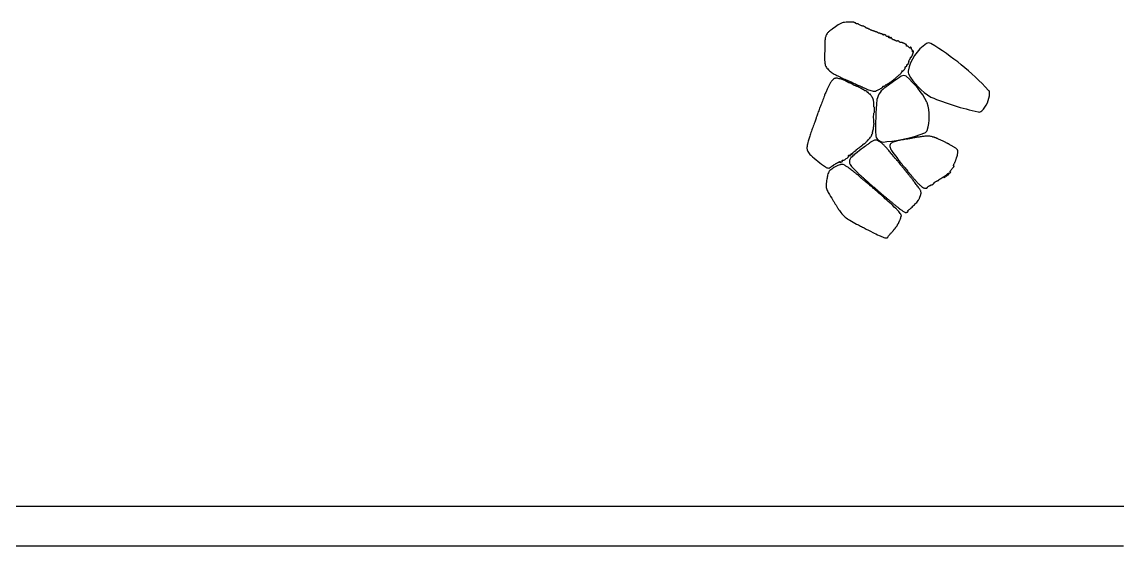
# Model space of a CAD drawing. Header units: millimetres. Extents: x 56222 to 3066687, y -650199 to -121287.
# Drawn here: x 138753.1 to 138891.7, y -183141.7 to -183075.8 of the extents above; entities that cross this region are included whole.
import ezdxf

# ---------------------------------------------------------------- set-up
doc = ezdxf.new("R2010")
doc.units = ezdxf.units.MM
doc.header["$MEASUREMENT"] = 0
doc.layers.add('SECTION ( SLAB PLine )', color=104, linetype='Continuous', lineweight=30)

msp = doc.modelspace()

# ---------------------------------------------------------------- linework, layer by layer
for points in [[(138856.741, -183075.796, 0.030633), (138856.365, -183075.849, 0.062575), (138856.083, -183075.944, 0.03518), (138855.746, -183076.138, 0.004388), (138855.047, -183076.616, 0.017568), (138854.596, -183076.955, 0.061813), (138854.344, -183077.216, 0.079412), (138854.197, -183077.494, 0.042597), (138854.103, -183077.872, 0.033314), (138854.063, -183078.317, 0.002997), (138854.043, -183079.435, 0.002752), (138854.035, -183080.561, 0.038461), (138854.066, -183080.965, 0.032242), (138854.119, -183081.206, 0.059373), (138854.197, -183081.391, 0.051348), (138854.325, -183081.569, 0.018641), (138854.539, -183081.794, 0.016569), (138854.774, -183082.008, 0.030242), (138854.981, -183082.164, 0.022601), (138855.243, -183082.321, 0.005602), (138855.685, -183082.553, 0.002901), (138856.033, -183082.728, 0.007531), (138856.287, -183082.85, 0.006899), (138856.557, -183082.969, 0.002104), (138856.968, -183083.142, -0.003878), (138857.144, -183083.217, -0.002153), (138857.358, -183083.311, -0.002146), (138857.574, -183083.408, -0.003466), (138857.756, -183083.493, 0.002089), (138858.047, -183083.629, 0.001743), (138858.357, -183083.771, 0.001292), (138858.745, -183083.945, 0.000478), (138859.293, -183084.189, 0.019976), (138859.557, -183084.295, 0.01462), (138859.858, -183084.391, 0.013807), (138860.137, -183084.463, 0.056317), (138860.311, -183084.483, 0.09448), (138860.433, -183084.459, 0.010451), (138860.695, -183084.349, 0.013754), (138860.971, -183084.217, 0.02275), (138861.194, -183084.09, 0.025453), (138861.264, -183084.04, 0.034909), (138861.322, -183083.988, 0.039019), (138861.361, -183083.94, 0.148302), (138861.373, -183083.903, -0.067367), (138861.378, -183083.876, -0.1152), (138861.389, -183083.856, -0.149098), (138861.406, -183083.846, -0.144448), (138861.425, -183083.847, 0.164026), (138861.494, -183083.848, 0.05218), (138861.59, -183083.806, 0.055917), (138861.667, -183083.751, 0.360757), (138861.673, -183083.706, -0.03337), (138861.664, -183083.689, -0.354197), (138861.666, -183083.682, -0.27647), (138861.674, -183083.681, -0.025994), (138861.694, -183083.691, 0.183522), (138861.721, -183083.697, 0.047485), (138861.766, -183083.685, 0.041104), (138861.818, -183083.66, 0.029457), (138861.872, -183083.624, -0.008097), (138861.926, -183083.585, -0.008113), (138861.981, -183083.547, -0.007978), (138862.03, -183083.516, -0.031738), (138862.062, -183083.499, 0.045954), (138862.127, -183083.463, 0.004194), (138862.279, -183083.356, 0.005016), (138862.469, -183083.218, 0.002932), (138862.693, -183083.048, 0.013089), (138862.908, -183082.875, 0.00497), (138863.199, -183082.622, 0.004751), (138863.479, -183082.368, 0.017667), (138863.649, -183082.201, 0.019806), (138863.715, -183082.125, 0.043154), (138863.757, -183082.062, 0.059419), (138863.779, -183082.009, 0.144536), (138863.778, -183081.967, -0.048904), (138863.772, -183081.94, -0.085294), (138863.773, -183081.916, -0.128493), (138863.781, -183081.901, -0.210829), (138863.795, -183081.895, -0.109116), (138863.811, -183081.899, -0.070132), (138863.827, -183081.909, -0.065332), (138863.841, -183081.925, -0.068427), (138863.851, -183081.944, 0.491778), (138863.867, -183081.949, 0.036861), (138863.911, -183081.916, 0.028885), (138863.969, -183081.858, 0.014969), (138864.034, -183081.781, 0.017676), (138864.098, -183081.693, 0.027024), (138864.147, -183081.612, 0.027449), (138864.178, -183081.545, 0.188892), (138864.179, -183081.51, -0.070843), (138864.173, -183081.487, -0.119025), (138864.176, -183081.468, -0.152637), (138864.187, -183081.455, -0.144637), (138864.203, -183081.45, 0.094268), (138864.219, -183081.447, 0.172486), (138864.229, -183081.439, 0.173173), (138864.231, -183081.426, 0.095111), (138864.225, -183081.41, -0.097728), (138864.22, -183081.397, -0.30431), (138864.224, -183081.388, -0.185229), (138864.236, -183081.386, -0.04675), (138864.256, -183081.392, 0.282416), (138864.308, -183081.382, 0.079437), (138864.362, -183081.314, 0.073808), (138864.396, -183081.228, 0.196992), (138864.385, -183081.165, -0.023441), (138864.374, -183081.144, -0.238307), (138864.374, -183081.135, -0.391471), (138864.381, -183081.133, -0.038993), (138864.398, -183081.141, 0.322775), (138864.448, -183081.138, 0.047645), (138864.524, -183081.061, 0.047845), (138864.589, -183080.964, 0.124088), (138864.609, -183080.882, -0.064855), (138864.613, -183080.853, -0.062151), (138864.624, -183080.826, -0.067024), (138864.64, -183080.804, -0.110011), (138864.66, -183080.791, 0.075679), (138864.678, -183080.781, 0.334711), (138864.681, -183080.77, 0.173779), (138864.67, -183080.758, 0.027351), (138864.641, -183080.744, -0.145114), (138864.611, -183080.72, -0.234971), (138864.607, -183080.688, -0.074905), (138864.633, -183080.638, -0.007973), (138864.711, -183080.531, 0.017983), (138864.765, -183080.455, 0.020838), (138864.811, -183080.379, 0.020391), (138864.843, -183080.312, 0.1042), (138864.852, -183080.272, -0.083269), (138864.857, -183080.243, -0.095603), (138864.871, -183080.219, -0.102833), (138864.892, -183080.203, -0.112305), (138864.917, -183080.197, 0.077669), (138864.943, -183080.193, 0.166102), (138864.959, -183080.181, 0.166138), (138864.964, -183080.162, 0.07771), (138864.959, -183080.136, -0.052942), (138864.952, -183080.113, -0.09569), (138864.953, -183080.093, -0.144334), (138864.96, -183080.081, -0.195084), (138864.973, -183080.076, 0.30636), (138865.038, -183080.031, 0.015891), (138865.13, -183079.779, 0.018059), (138865.205, -183079.521, 0.202569), (138865.189, -183079.418, 0.139187), (138865.174, -183079.404, 0.305157), (138865.159, -183079.406, 0.120396), (138865.145, -183079.427, 0.024845), (138865.131, -183079.47, -0.001678), (138865.111, -183079.54, -0.455867), (138865.106, -183079.542, -0.285514), (138865.101, -183079.536, -0.001254), (138865.098, -183079.455, 0.052475), (138865.091, -183079.404, 0.030613), (138865.073, -183079.345, 0.030323), (138865.046, -183079.287, 0.04455), (138865.016, -183079.24, -0.034753), (138864.987, -183079.198, -0.039904), (138864.966, -183079.155, -0.043846), (138864.955, -183079.115, -0.140709), (138864.957, -183079.088, 0.174727), (138864.958, -183079.064, 0.067126), (138864.942, -183079.033, 0.055808), (138864.915, -183079, 0.043562), (138864.878, -183078.972, 0.005972), (138864.815, -183078.931, 0.186174), (138864.797, -183078.928, 0.41502), (138864.79, -183078.938, 0.01823), (138864.8, -183078.986, -0.067994), (138864.807, -183079.044, -0.514938), (138864.788, -183079.057, -0.101717), (138864.741, -183079.028, -0.008209), (138864.635, -183078.926, 0.021034), (138864.563, -183078.86, 0.059318), (138864.507, -183078.823, 0.085822), (138864.456, -183078.808, 0.094684), (138864.405, -183078.811, -0.028145), (138864.354, -183078.822, -0.271641), (138864.334, -183078.813, -0.210201), (138864.328, -183078.79, -0.017559), (138864.341, -183078.727, 0.029534), (138864.35, -183078.683, 0.069971), (138864.349, -183078.649, 0.121974), (138864.341, -183078.628, 0.237752), (138864.325, -183078.62, -0.107663), (138864.3, -183078.615, -0.013845), (138864.251, -183078.59, -0.015652), (138864.193, -183078.558, -0.012467), (138864.133, -183078.519, 0.024856), (138864.069, -183078.48, 0.023982), (138864.001, -183078.448, 0.02471), (138863.939, -183078.425, 0.075823), (138863.895, -183078.418, -0.044646), (138863.859, -183078.415, -0.045273), (138863.824, -183078.405, -0.049351), (138863.795, -183078.391, -0.115649), (138863.778, -183078.374, 0.153836), (138863.761, -183078.359, 0.063156), (138863.731, -183078.351, 0.054355), (138863.693, -183078.349, 0.0458), (138863.654, -183078.355, -0.073738), (138863.602, -183078.36, -0.089804), (138863.554, -183078.349, -0.069725), (138863.504, -183078.319, -0.027892), (138863.445, -183078.265, 0.028948), (138863.348, -183078.177, 0.061724), (138863.263, -183078.123, 0.231449), (138863.221, -183078.124, 0.382651), (138863.209, -183078.155, -0.078758), (138863.215, -183078.185, -0.31985), (138863.206, -183078.199, -0.139516), (138863.18, -183078.202, -0.016802), (138863.122, -183078.19, -0.031337), (138863.073, -183078.175, -0.017475), (138863.015, -183078.15, -0.017377), (138862.957, -183078.121, -0.026872), (138862.91, -183078.092, 0.036356), (138862.862, -183078.064, 0.023349), (138862.803, -183078.038, 0.023453), (138862.743, -183078.017, 0.040094), (138862.691, -183078.007, -0.059865), (138862.633, -183077.993, -0.079598), (138862.586, -183077.967, -0.071569), (138862.547, -183077.924, -0.038862), (138862.51, -183077.863, 0.030112), (138862.482, -183077.813, 0.037686), (138862.449, -183077.771, 0.041302), (138862.418, -183077.74, 0.166768), (138862.393, -183077.732, 0.081404), (138862.375, -183077.734, 0.163383), (138862.363, -183077.743, 0.186161), (138862.36, -183077.756, 0.108622), (138862.365, -183077.771, -0.216175), (138862.367, -183077.786, -0.176605), (138862.357, -183077.8, -0.098486), (138862.335, -183077.809, -0.045252), (138862.303, -183077.812, -0.04053), (138862.262, -183077.808, -0.165615), (138862.24, -183077.797, -0.212637), (138862.233, -183077.776, -0.070267), (138862.241, -183077.745, 0.012731), (138862.254, -183077.709, 0.389672), (138862.25, -183077.701, 0.27071), (138862.239, -183077.702, 0.008807), (138862.205, -183077.73, -0.046097), (138862.17, -183077.753, -0.132814), (138862.142, -183077.76, -0.127759), (138862.114, -183077.752, -0.041209), (138862.078, -183077.727, -0.019356), (138862.042, -183077.695, -0.23464), (138862.036, -183077.678, -0.251782), (138862.046, -183077.663, -0.022014), (138862.089, -183077.644, 0.004632), (138862.136, -183077.625, 0.348963), (138862.14, -183077.618, 0.335062), (138862.134, -183077.613, 0.004464), (138862.082, -183077.607, 0.010281), (138862.049, -183077.605, 0.010105), (138862.015, -183077.604, 0.010029), (138861.985, -183077.604, 0.037447), (138861.967, -183077.606, -0.098956), (138861.909, -183077.605, -0.064364), (138861.845, -183077.582, -0.069113), (138861.795, -183077.547, -0.208036), (138861.779, -183077.51, 0.161968), (138861.771, -183077.486, 0.056441), (138861.746, -183077.46, 0.048868), (138861.71, -183077.435, 0.040102), (138861.668, -183077.415, -0.002074), (138861.62, -183077.398, -0.001629), (138861.568, -183077.378, -0.001646), (138861.521, -183077.36, -0.004053), (138861.486, -183077.346, 0.027784), (138861.45, -183077.334, 0.25741), (138861.434, -183077.338, 0.276565), (138861.43, -183077.352, 0.031009), (138861.441, -183077.386, -0.020327), (138861.454, -183077.425, -0.426274), (138861.448, -183077.435, -0.195441), (138861.433, -183077.433, -0.007582), (138861.381, -183077.401, -0.034608), (138861.347, -183077.377, -0.039307), (138861.319, -183077.35, -0.043014), (138861.3, -183077.323, -0.137119), (138861.294, -183077.302, 0.214078), (138861.287, -183077.286, 0.110803), (138861.267, -183077.275, 0.075344), (138861.237, -183077.271, 0.043498), (138861.2, -183077.275, -0.062456), (138861.161, -183077.277, -0.056106), (138861.12, -183077.27, -0.058837), (138861.084, -183077.255, -0.089788), (138861.057, -183077.233, 0.083439), (138861.033, -183077.211, 0.061258), (138861, -183077.196, 0.060762), (138860.964, -183077.19, 0.078508), (138860.93, -183077.193, -0.100367), (138860.893, -183077.195, -0.04591), (138860.845, -183077.184, -0.04244), (138860.794, -183077.162, -0.042274), (138860.748, -183077.131, 0.033262), (138860.699, -183077.098, 0.021236), (138860.638, -183077.065, 0.021326), (138860.575, -183077.038, 0.03679), (138860.521, -183077.022, -0.0204), (138860.466, -183077.008, -0.012324), (138860.403, -183076.987, -0.012338), (138860.341, -183076.962, -0.021112), (138860.291, -183076.939, 0.019744), (138860.245, -183076.917, 0.018624), (138860.196, -183076.898, 0.018961), (138860.152, -183076.885, 0.059464), (138860.121, -183076.881, -0.090347), (138860.083, -183076.874, -0.006716), (138859.984, -183076.833, -0.009142), (138859.867, -183076.781, -0.006809), (138859.74, -183076.719, 0.008156), (138859.612, -183076.658, 0.0106), (138859.492, -183076.605, 0.008456), (138859.391, -183076.566, 0.089295), (138859.348, -183076.558, -0.092191), (138859.317, -183076.552, -0.048818), (138859.281, -183076.535, -0.046308), (138859.248, -183076.509, -0.053009), (138859.221, -183076.478, 0.097817), (138859.148, -183076.408, 0.0375), (138859.024, -183076.341, 0.037535), (138858.885, -183076.291, 0.067541), (138858.766, -183076.275, -0.089415), (138858.66, -183076.256, -0.025109), (138858.504, -183076.189, -0.023994), (138858.357, -183076.107, -0.113288), (138858.289, -183076.04, 0.120859), (138858.267, -183076.02, 0.080169), (138858.235, -183076.008, 0.064559), (138858.194, -183076.004, 0.040407), (138858.147, -183076.011, -0.045932), (138858.092, -183076.018, -0.092096), (138858.049, -183076.011, -0.09733), (138858.013, -183075.99, -0.055916), (138857.979, -183075.953, 0.04619), (138857.952, -183075.921, 0.043435), (138857.919, -183075.895, 0.046456), (138857.885, -183075.877, 0.100921), (138857.856, -183075.871, -0.047432), (138857.829, -183075.868, -0.035695), (138857.8, -183075.86, -0.036528), (138857.774, -183075.849, -0.066283), (138857.754, -183075.836, 0.167039), (138857.669, -183075.798, 0.010536), (138857.394, -183075.782, 0.015412), (138857.073, -183075.779, 0.013912)], [(138855.356, -183082.864, 0.1145), (138855.171, -183082.958, 0.040402), (138854.959, -183083.168, 0.035871), (138854.745, -183083.455, 0.027841), (138854.554, -183083.795, 0.007303), (138854.398, -183084.126, 0.003878), (138854.214, -183084.539, 0.001055), (138854.03, -183084.963, 0.102125), (138854.016, -183085.028, -0.090697), (138854.01, -183085.064, -0.000115), (138853.752, -183085.744, -0.000516), (138853.511, -183086.378, -0.018048), (138853.449, -183086.524, 0.018872), (138853.405, -183086.63, 0.00135), (138853.293, -183086.929, 0.001885), (138853.184, -183087.225, 0.009236), (138853.126, -183087.394, -0.007742), (138853.086, -183087.514, -0.000474), (138852.958, -183087.871, -0.000573), (138852.783, -183088.358, -0.000214), (138852.536, -183089.041, 0.004494), (138852.312, -183089.678, 0.005865), (138852.119, -183090.265, 0.006448), (138851.967, -183090.769, 0.016422), (138851.874, -183091.139, 0.019983), (138851.821, -183091.439, 0.046753), (138851.812, -183091.667, 0.057059), (138851.845, -183091.864, 0.046513), (138851.923, -183092.062, 0.09425), (138852.283, -183092.532, 0.014478), (138853.188, -183093.293, 0.011566), (138854.14, -183094.014, 0.157348), (138854.549, -183094.146, 0.084446), (138854.632, -183094.132, 0.04659), (138854.725, -183094.089, 0.03646), (138854.831, -183094.017, 0.018728), (138854.953, -183093.913, -0.032413), (138854.998, -183093.877, -0.043857), (138855.042, -183093.851, -0.050984), (138855.081, -183093.837, -0.199791), (138855.106, -183093.841, 0.081228), (138855.122, -183093.848, 0.225214), (138855.134, -183093.845, 0.210579), (138855.14, -183093.834, 0.072248), (138855.139, -183093.815, -0.265051), (138855.149, -183093.786, -0.024129), (138855.209, -183093.736, -0.02547), (138855.294, -183093.679, -0.015128), (138855.4, -183093.62, 0.004207), (138855.506, -183093.564, 0.005847), (138855.6, -183093.511, 0.003723), (138855.678, -183093.466, 0.071975), (138855.7, -183093.448, -0.096413), (138855.716, -183093.436, -0.037502), (138855.741, -183093.427, -0.035381), (138855.772, -183093.42, -0.036713), (138855.802, -183093.418, 0.05258), (138855.83, -183093.415, 0.072432), (138855.854, -183093.406, 0.092341), (138855.871, -183093.393, 0.177615), (138855.876, -183093.377, -0.17131), (138855.882, -183093.362, -0.095191), (138855.897, -183093.349, -0.075283), (138855.92, -183093.34, -0.055234), (138855.947, -183093.338, -0.013485), (138855.987, -183093.339, -0.331801), (138855.995, -183093.346, -0.290859), (138855.991, -183093.356, -0.011525), (138855.957, -183093.381, 0.05637), (138855.935, -183093.401, 0.555986), (138855.938, -183093.41, 0.102021), (138855.963, -183093.412, 0.007937), (138856.03, -183093.402, 0.047009), (138856.145, -183093.371, 0.04643), (138856.252, -183093.319, 0.157854), (138856.286, -183093.279, 0.53691), (138856.271, -183093.256, -0.068905), (138856.242, -183093.252, -0.17458), (138856.225, -183093.24, -0.175128), (138856.22, -183093.22, -0.069408), (138856.227, -183093.192, -0.098706), (138856.243, -183093.166, -0.123003), (138856.268, -183093.15, -0.097399), (138856.302, -183093.146, -0.044734), (138856.346, -183093.153, 0.060455), (138856.389, -183093.158, 0.037456), (138856.44, -183093.154, 0.037156), (138856.491, -183093.143, 0.054128), (138856.533, -183093.125, 0.037579), (138856.674, -183093.032, 0.01492), (138856.853, -183092.884, 0.007342), (138857.026, -183092.727, 0.240014), (138857.045, -183092.676, -0.032648), (138857.041, -183092.609, -0.096061), (138857.05, -183092.564, -0.155947), (138857.072, -183092.538, -0.140754), (138857.106, -183092.528, -0.081183), (138857.129, -183092.532, -0.068449), (138857.151, -183092.543, -0.06988), (138857.169, -183092.56, -0.092683), (138857.18, -183092.579, 0.087708), (138857.192, -183092.601, 0.242286), (138857.208, -183092.608, 0.135494), (138857.229, -183092.6, 0.024191), (138857.264, -183092.574, 0.054785), (138857.288, -183092.55, 0.067717), (138857.303, -183092.523, 0.081206), (138857.309, -183092.497, 0.156464), (138857.304, -183092.476, -0.088003), (138857.298, -183092.461, -0.346071), (138857.303, -183092.452, -0.171526), (138857.317, -183092.45, -0.031885), (138857.343, -183092.458, 0.058059), (138857.373, -183092.466, 0.256849), (138857.389, -183092.46, 0.191328), (138857.396, -183092.44, 0.033425), (138857.391, -183092.401, -0.041253), (138857.386, -183092.357, -0.253603), (138857.396, -183092.338, -0.19083), (138857.421, -183092.332, -0.023585), (138857.475, -183092.343, 0.030755), (138857.522, -183092.352, 0.112506), (138857.551, -183092.349, 0.191554), (138857.568, -183092.335, 0.122745), (138857.574, -183092.31, -0.169853), (138857.604, -183092.226, -0.031384), (138857.715, -183092.102, -0.028906), (138857.84, -183091.994, -0.261511), (138857.908, -183091.984, 0.125546), (138857.936, -183091.988, 0.155087), (138857.96, -183091.976, 0.105017), (138857.979, -183091.949, 0.039458), (138857.995, -183091.904, -0.032552), (138858.007, -183091.864, -0.044584), (138858.024, -183091.831, -0.052296), (138858.042, -183091.808, -0.204667), (138858.059, -183091.801, 0.145813), (138858.082, -183091.793, 0.007193), (138858.151, -183091.747, 0.011129), (138858.232, -183091.688, 0.007768), (138858.32, -183091.619, -0.008188), (138858.409, -183091.549, -0.011637), (138858.49, -183091.49, -0.007793), (138858.559, -183091.444, -0.144252), (138858.584, -183091.437, 0.169556), (138858.607, -183091.429, 0.011782), (138858.661, -183091.383, 0.015679), (138858.724, -183091.324, 0.011103), (138858.792, -183091.255, -0.020718), (138858.861, -183091.185, -0.025347), (138858.932, -183091.126, -0.025163), (138858.995, -183091.084, -0.136138), (138859.035, -183091.073, 0.045918), (138859.064, -183091.07, 0.065849), (138859.088, -183091.062, 0.0859), (138859.105, -183091.05, 0.197894), (138859.111, -183091.037, -0.183944), (138859.119, -183091.014, -0.00406), (138859.201, -183090.924, -0.00868), (138859.3, -183090.82, -0.00569), (138859.418, -183090.703, 0.01446), (138859.632, -183090.484, 0.021203), (138859.805, -183090.278, 0.02043), (138859.93, -183090.102, 0.145263), (138859.96, -183090.003, -0.053457), (138859.967, -183089.934, -0.076389), (138859.989, -183089.877, -0.120336), (138860.019, -183089.846, -0.28938), (138860.05, -183089.845, 0.387006), (138860.065, -183089.842, 0.122182), (138860.075, -183089.818, 0.048819), (138860.079, -183089.769, 0.015249), (138860.074, -183089.696, -0.031201), (138860.071, -183089.612, -0.034177), (138860.079, -183089.531, -0.035569), (138860.097, -183089.455, -0.040753), (138860.126, -183089.386, 0.038536), (138860.155, -183089.316, 0.041394), (138860.172, -183089.244, 0.039894), (138860.178, -183089.168, 0.031453), (138860.172, -183089.085, -0.011687), (138860.163, -183089.003, -0.070056), (138860.165, -183088.961, -0.261925), (138860.178, -183088.946, -0.230589), (138860.199, -183088.948, 0.178672), (138860.219, -183088.952, 0.313218), (138860.231, -183088.941, 0.084326), (138860.232, -183088.906, 0.012983), (138860.221, -183088.838, -0.025975), (138860.214, -183088.782, -0.03551), (138860.213, -183088.731, -0.03841), (138860.219, -183088.692, -0.203555), (138860.231, -183088.674, 0.237391), (138860.245, -183088.653, 0.016439), (138860.248, -183088.579, 0.020087), (138860.246, -183088.486, 0.012375), (138860.237, -183088.376, -0.016921), (138860.208, -183088.003, -0.016002), (138860.204, -183087.621, -0.011861), (138860.219, -183087.287, -0.136479), (138860.263, -183087.164, 0.12723), (138860.308, -183087.041, 0.027385), (138860.32, -183086.813, 0.025508), (138860.307, -183086.586, 0.171319), (138860.259, -183086.486, -0.14014), (138860.233, -183086.439, -0.030538), (138860.217, -183086.345, -0.021725), (138860.209, -183086.207, -0.006784), (138860.207, -183085.999, 0.008032), (138860.206, -183085.816, 0.015473), (138860.198, -183085.671, 0.013579), (138860.185, -183085.56, 0.162596), (138860.166, -183085.522, -0.063603), (138860.149, -183085.5, -0.039129), (138860.135, -183085.47, -0.038702), (138860.125, -183085.438, -0.055096), (138860.121, -183085.408, 0.113947), (138860.112, -183085.37, 0.015976), (138860.074, -183085.297, 0.017561), (138860.022, -183085.212, 0.014106), (138859.96, -183085.125, -0.007017), (138859.898, -183085.04, -0.01009), (138859.845, -183084.963, -0.006268), (138859.804, -183084.897, -0.1386), (138859.798, -183084.875, 0.138631), (138859.795, -183084.865, 0.191087), (138859.787, -183084.859, 0.13917), (138859.775, -183084.859, 0.066343), (138859.76, -183084.865, -0.300897), (138859.718, -183084.864, -0.034818), (138859.643, -183084.802, -0.037099), (138859.574, -183084.728, -0.168495), (138859.555, -183084.673, 0.200228), (138859.55, -183084.661, 0.142769), (138859.537, -183084.654, 0.093612), (138859.517, -183084.653, 0.051581), (138859.494, -183084.659, -0.123768), (138859.464, -183084.663, -0.118816), (138859.436, -183084.652, -0.090343), (138859.411, -183084.627, -0.04595), (138859.388, -183084.587, 0.095454), (138859.337, -183084.516, 0.057088), (138859.254, -183084.453, 0.059502), (138859.168, -183084.415, 0.215849), (138859.11, -183084.423, -0.216461), (138859.093, -183084.425, -0.087712), (138859.072, -183084.414, -0.064866), (138859.05, -183084.392, -0.042835), (138859.03, -183084.362, 0.065995), (138859.008, -183084.331, 0.055416), (138858.977, -183084.305, 0.057629), (138858.942, -183084.286, 0.091278), (138858.909, -183084.28, -0.059383), (138858.877, -183084.277, -0.050322), (138858.845, -183084.265, -0.052637), (138858.817, -183084.249, -0.090513), (138858.799, -183084.229, 0.110809), (138858.773, -183084.203, 0.011015), (138858.697, -183084.156, 0.013443), (138858.601, -183084.104, 0.010285), (138858.495, -183084.053, -0.012804), (138858.393, -183084.003, -0.02262), (138858.311, -183083.956, -0.020282), (138858.254, -183083.915, -0.444945), (138858.252, -183083.897, 0.452021), (138858.251, -183083.887, 0.12612), (138858.235, -183083.88, 0.047405), (138858.199, -183083.879, 0.019055), (138858.151, -183083.884, -0.011652), (138858.102, -183083.89, -0.025206), (138858.064, -183083.891, -0.042096), (138858.041, -183083.889, -0.606042), (138858.039, -183083.883, 0.422113), (138858.038, -183083.85, 0.062228), (138857.979, -183083.806, 0.050874), (138857.893, -183083.769, 0.073756), (138857.812, -183083.756, -0.081639), (138857.735, -183083.743, -0.08499), (138857.668, -183083.705, -0.127184), (138857.634, -183083.66, -0.301981), (138857.642, -183083.62, 0.32234), (138857.644, -183083.61, 0.180502), (138857.634, -183083.601, 0.070937), (138857.611, -183083.595, 0.027834), (138857.578, -183083.593, -0.056621), (138857.539, -183083.589, -0.038843), (138857.496, -183083.575, -0.039112), (138857.457, -183083.556, -0.061951), (138857.427, -183083.532, 0.076158), (138857.393, -183083.507, 0.026955), (138857.338, -183083.482, 0.026019), (138857.273, -183083.461, 0.027743), (138857.208, -183083.446, -0.015832), (138857.147, -183083.435, -0.024876), (138857.095, -183083.42, -0.021972), (138857.057, -183083.406, -0.298835), (138857.049, -183083.394, 0.250014), (138857.041, -183083.379, 0.014311), (138856.998, -183083.352, 0.01909), (138856.943, -183083.322, 0.012616), (138856.877, -183083.292, -0.010142), (138856.807, -183083.26, -0.010117), (138856.738, -183083.225, -0.010001), (138856.679, -183083.192, -0.038761), (138856.644, -183083.169, 0.065836), (138856.567, -183083.121, 0.019979), (138856.439, -183083.07, 0.01486), (138856.256, -183083.011, 0.005536), (138855.997, -183082.94, 0.005719), (138855.734, -183082.874, 0.029364), (138855.586, -183082.847, 0.049185), (138855.473, -183082.845, 0.041004)], [(138860.142, -183090.721, 0.02047), (138859.832, -183090.909, 0.00996), (138859.452, -183091.172, 0.005604), (138858.893, -183091.586, 0.001118), (138857.904, -183092.338, 0.0225), (138857.702, -183092.508, 0.015335), (138857.488, -183092.717, 0.014462), (138857.302, -183092.922, 0.057765), (138857.207, -183093.062, 0.144406), (138857.146, -183093.378, 0.111633), (138857.256, -183093.712, 0.056692), (138857.582, -183094.137, 0.01217), (138858.245, -183094.792, 0.002091), (138858.38, -183094.919, 0.001941), (138858.52, -183095.047, 0.001934), (138858.645, -183095.16, 0.006533), (138858.728, -183095.232, -0.003393), (138858.81, -183095.303, -0.001096), (138858.93, -183095.409, -0.001093), (138859.064, -183095.527, -0.001226), (138859.192, -183095.642, 0.000954), (138859.319, -183095.756, 0.000853), (138859.452, -183095.874, 0.000855), (138859.572, -183095.98, 0.002668), (138859.653, -183096.051, -0.000706), (138859.729, -183096.116, -0.00033), (138859.826, -183096.201, -0.000326), (138859.929, -183096.29, -0.000457), (138860.02, -183096.369, 0.00076), (138860.11, -183096.448, 0.000592), (138860.208, -183096.532, 0.000599), (138860.299, -183096.611, 0.001455), (138860.367, -183096.669, -0.003227), (138860.441, -183096.733, -0.000831), (138860.56, -183096.837, -0.000845), (138860.695, -183096.956, -0.00086), (138860.829, -183097.075, 0.002088), (138860.962, -183097.193, 0.002165), (138861.095, -183097.308, 0.002085), (138861.21, -183097.407, 0.009371), (138861.279, -183097.463, -0.00662), (138861.363, -183097.53, -0.000406), (138861.61, -183097.735, -0.000604), (138861.904, -183097.98, -0.000448), (138862.229, -183098.252, 0.000877), (138862.558, -183098.526, 0.001093), (138862.864, -183098.78, 0.000884), (138863.122, -183098.992, 0.008358), (138863.235, -183099.081, -0.002663), (138863.306, -183099.136, -0.003675), (138863.369, -183099.186, -0.002338), (138863.422, -183099.229, -0.044518), (138863.437, -183099.243, 0.068818), (138863.507, -183099.306, 0.0025), (138863.809, -183099.506, 0.002588), (138864.111, -183099.702, 0.065733), (138864.2, -183099.744, 0.136143), (138864.278, -183099.747, 0.037586), (138864.396, -183099.709, 0.034246), (138864.502, -183099.657, 0.309645), (138864.523, -183099.613, -0.064877), (138864.522, -183099.538, -0.100368), (138864.541, -183099.476, -0.09453), (138864.584, -183099.425, -0.052227), (138864.653, -183099.38, 0.071112), (138864.827, -183099.256, 0.005661), (138865.232, -183098.861, 0.007257), (138865.622, -183098.46, 0.041752), (138865.807, -183098.229, 0.023885), (138865.861, -183098.141, 0.011665), (138865.92, -183098.023, 0.011543), (138865.977, -183097.898, 0.016389), (138866.021, -183097.784, -0.000617), (138866.058, -183097.679, -0.00075), (138866.093, -183097.581, -0.00063), (138866.123, -183097.498, -0.005231), (138866.137, -183097.461, 0.07067), (138866.162, -183097.349, 0.036967), (138866.164, -183097.206, 0.0369), (138866.145, -183097.069, 0.092686), (138866.106, -183096.976, 0.002312), (138865.885, -183096.644, 0.005931), (138865.722, -183096.407, 0.006892), (138865.568, -183096.195, 0.004308), (138865.383, -183095.951, 0.001411), (138865.248, -183095.778, 0.00106), (138865.1, -183095.589, 0.001071), (138864.959, -183095.412, 0.002463), (138864.852, -183095.279, -0.001193), (138864.759, -183095.165, -0.001112), (138864.665, -183095.047, -0.001107), (138864.582, -183094.942, -0.003782), (138864.528, -183094.874, 0.003781), (138864.48, -183094.811, 0.001751), (138864.415, -183094.731, 0.001734), (138864.347, -183094.646, 0.002414), (138864.286, -183094.572, -0.002114), (138864.223, -183094.495, -0.001353), (138864.15, -183094.406, -0.001359), (138864.08, -183094.318, -0.002541), (138864.023, -183094.246, 0.008204), (138863.963, -183094.172, 0.003546), (138863.881, -183094.075, 0.003507), (138863.792, -183093.973, 0.004643), (138863.71, -183093.882, -0.009587), (138863.636, -183093.799, -0.013526), (138863.574, -183093.721, -0.009661), (138863.526, -183093.656, -0.154204), (138863.518, -183093.63, 0.064114), (138863.515, -183093.612, 0.058743), (138863.509, -183093.595, 0.062556), (138863.499, -183093.581, 0.103332), (138863.487, -183093.573, -0.099889), (138863.468, -183093.559, -0.002892), (138863.401, -183093.486, -0.005726), (138863.322, -183093.399, -0.0039), (138863.235, -183093.298, 0.002987), (138863.137, -183093.184, 0.002183), (138863.027, -183093.059, 0.002205), (138862.922, -183092.941, 0.004873), (138862.841, -183092.853, -0.007641), (138862.775, -183092.781, -0.011157), (138862.719, -183092.715, -0.006823), (138862.675, -183092.658, -0.162233), (138862.669, -183092.64, 0.130553), (138862.664, -183092.623, 0.022557), (138862.647, -183092.597, 0.023204), (138862.623, -183092.566, 0.018918), (138862.595, -183092.536, -0.01301), (138862.563, -183092.502, -0.007837), (138862.527, -183092.46, -0.007846), (138862.492, -183092.417, -0.013593), (138862.464, -183092.381, 0.015612), (138862.371, -183092.257, 0.004038), (138862.212, -183092.064, 0.003834), (138862.017, -183091.834, 0.002788), (138861.796, -183091.58, 0.017953), (138861.574, -183091.345, 0.012141), (138861.306, -183091.093, 0.006105), (138861.042, -183090.863, 0.171693), (138860.958, -183090.831, -0.113025), (138860.939, -183090.826, -0.009354), (138860.892, -183090.801, -0.012127), (138860.836, -183090.768, -0.009052), (138860.777, -183090.729, 0.071538), (138860.63, -183090.658, 0.074694), (138860.472, -183090.632, 0.071504), (138860.307, -183090.653, 0.057999)], [(138866.631, -183090.141, 0.003053), (138866.178, -183090.206, 0.002294), (138865.68, -183090.282, 0.002056), (138865.228, -183090.356, 0.01048), (138864.978, -183090.403, -0.004743), (138864.854, -183090.428, -0.002548), (138864.7, -183090.456, -0.002537), (138864.543, -183090.483, -0.003975), (138864.407, -183090.505, 0.008095), (138864.142, -183090.55, 0.00387), (138863.802, -183090.616, 0.003712), (138863.433, -183090.694, 0.003963), (138863.073, -183090.775, 0.022885), (138862.791, -183090.855, 0.033282), (138862.551, -183090.953, 0.038204), (138862.371, -183091.059, 0.122046), (138862.279, -183091.164, 0.149384), (138862.232, -183091.425, 0.091972), (138862.324, -183091.726, 0.038719), (138862.605, -183092.172, 0.005395), (138863.264, -183093.043, 0.000432), (138863.583, -183093.453, 0.003666), (138863.728, -183093.637, 0.006288), (138863.844, -183093.779, 0.002727), (138864.003, -183093.965, -0.004049), (138864.146, -183094.133, -0.00228), (138864.317, -183094.34, -0.002026), (138864.51, -183094.578, -0.001475), (138864.724, -183094.845, 0.005739), (138864.787, -183094.922, 0.003335), (138864.863, -183095.013, 0.003333), (138864.941, -183095.102, 0.005615), (138865.008, -183095.177, -0.006565), (138865.083, -183095.26, -0.002152), (138865.192, -183095.386, -0.002143), (138865.311, -183095.526, -0.002422), (138865.425, -183095.662, 0.016981), (138865.695, -183095.967, 0.016544), (138865.987, -183096.255, 0.016715), (138866.261, -183096.491, 0.057011), (138866.459, -183096.617, 0.061202), (138866.604, -183096.666, 0.054881), (138866.761, -183096.681, 0.061599), (138866.892, -183096.663, 0.252679), (138866.948, -183096.611, -0.052633), (138866.957, -183096.591, -0.02599), (138866.972, -183096.568, -0.025461), (138866.99, -183096.546, -0.033794), (138867.009, -183096.528, -0.004008), (138867.137, -183096.422, -0.024145), (138867.207, -183096.371, -0.047901), (138867.251, -183096.347, -0.241367), (138867.278, -183096.349, 0.189251), (138867.294, -183096.352, 0.071064), (138867.315, -183096.345, 0.057419), (138867.338, -183096.329, 0.042598), (138867.36, -183096.307, -0.078943), (138867.385, -183096.285, -0.067773), (138867.417, -183096.27, -0.068191), (138867.452, -183096.265, -0.082), (138867.485, -183096.27, 0.127495), (138867.525, -183096.272, 0.077414), (138867.571, -183096.255, 0.054959), (138867.622, -183096.218, 0.024259), (138867.682, -183096.159, -0.006317), (138867.848, -183095.985, -0.034913), (138867.944, -183095.898, -0.050324), (138868.035, -183095.841, -0.022362), (138868.166, -183095.784, 0.017), (138868.244, -183095.75, 0.022059), (138868.314, -183095.714, 0.020489), (138868.368, -183095.679, 0.150127), (138868.386, -183095.655, -0.111556), (138868.402, -183095.632, -0.025058), (138868.439, -183095.6, -0.024789), (138868.487, -183095.567, -0.021778), (138868.539, -183095.537, 0.007821), (138868.592, -183095.509, 0.009928), (138868.639, -183095.481, 0.008168), (138868.678, -183095.457, 0.076983), (138868.693, -183095.444, -0.073109), (138868.708, -183095.43, -0.006935), (138868.749, -183095.404, -0.008747), (138868.799, -183095.373, -0.006783), (138868.854, -183095.341, 0.011793), (138868.911, -183095.309, 0.013941), (138868.962, -183095.275, 0.012833), (138869.003, -183095.245, 0.080945), (138869.021, -183095.226, -0.106355), (138869.033, -183095.214, -0.173961), (138869.047, -183095.211, -0.149228), (138869.061, -183095.218, -0.073135), (138869.074, -183095.233, -0.072632), (138869.082, -183095.25, -0.148641), (138869.081, -183095.264, -0.188638), (138869.073, -183095.274, -0.12523), (138869.059, -183095.278, 0.094153), (138869.043, -183095.281, 0.096662), (138869.029, -183095.29, 0.099007), (138869.019, -183095.303, 0.104148), (138869.016, -183095.318, 0.427949), (138869.031, -183095.332, 0.075902), (138869.071, -183095.324, 0.040262), (138869.135, -183095.295, 0.015757), (138869.217, -183095.245, 0.301167), (138869.22, -183095.238, 0.113335), (138869.216, -183095.227, 0.06509), (138869.204, -183095.215, 0.033217), (138869.186, -183095.202, -0.131025), (138869.168, -183095.183, -0.205796), (138869.166, -183095.16, -0.105968), (138869.182, -183095.132, -0.0243), (138869.221, -183095.093, -0.007027), (138869.272, -183095.049, -0.143951), (138869.29, -183095.041, -0.475725), (138869.298, -183095.048, -0.033949), (138869.293, -183095.083, 0.056614), (138869.291, -183095.109, 0.083924), (138869.295, -183095.132, 0.111062), (138869.305, -183095.147, 0.177717), (138869.319, -183095.154, 0.165188), (138869.375, -183095.139, 0.011255), (138869.509, -183095.046, 0.009719), (138869.641, -183094.945, 0.220944), (138869.662, -183094.904, 0.258053), (138869.65, -183094.88, 0.212874), (138869.623, -183094.876, 0.102608), (138869.582, -183094.895, 0.055613), (138869.542, -183094.934, -0.053846), (138869.5, -183094.975, -0.126294), (138869.46, -183094.992, -0.248764), (138869.432, -183094.983, -0.19126), (138869.421, -183094.954, -0.236262), (138869.445, -183094.905, -0.02802), (138869.549, -183094.836, -0.029094), (138869.661, -183094.778, -0.197713), (138869.721, -183094.777, 0.170758), (138869.745, -183094.778, 0.054223), (138869.778, -183094.763, 0.046912), (138869.814, -183094.737, 0.037441), (138869.848, -183094.704, 0.002686), (138869.89, -183094.654, 0.124159), (138869.895, -183094.642, 0.685556), (138869.891, -183094.639, 0.006959), (138869.855, -183094.667, -0.178573), (138869.807, -183094.682, -0.498841), (138869.791, -183094.657, -0.056255), (138869.84, -183094.553, -0.010945), (138869.954, -183094.377, -0.011872), (138870.027, -183094.274, -0.010907), (138870.107, -183094.172, -0.010978), (138870.183, -183094.085, -0.034944), (138870.238, -183094.031, 0.011976), (138870.305, -183093.971, 0.131193), (138870.324, -183093.941, 0.260538), (138870.319, -183093.916, 0.05544), (138870.284, -183093.883, -0.067909), (138870.248, -183093.849, -0.197852), (138870.239, -183093.817, -0.095527), (138870.253, -183093.772, -0.00983), (138870.307, -183093.676, 0.021633), (138870.35, -183093.596, 0.008279), (138870.402, -183093.482, 0.00818), (138870.455, -183093.356, 0.009952), (138870.501, -183093.236, -0.000337), (138870.545, -183093.111, -0.000235), (138870.595, -183092.971, -0.000237), (138870.644, -183092.836, -0.00049), (138870.681, -183092.73, 0.027579), (138870.713, -183092.624, 0.013753), (138870.742, -183092.487, 0.013609), (138870.765, -183092.343, 0.019486), (138870.776, -183092.214, 0.009745), (138870.781, -183092.032, 0.063915), (138870.771, -183091.941, 0.090056), (138870.739, -183091.87, 0.028943), (138870.667, -183091.779, 0.059496), (138870.532, -183091.657, 0.01078), (138870.25, -183091.469, 0.011075), (138869.961, -183091.292, 0.054507), (138869.786, -183091.215, -0.038846), (138869.755, -183091.202, -0.04898), (138869.728, -183091.185, -0.057232), (138869.709, -183091.167, -0.172613), (138869.704, -183091.151, 0.167186), (138869.699, -183091.137, 0.095098), (138869.685, -183091.124, 0.075927), (138869.664, -183091.116, 0.056511), (138869.639, -183091.113, -0.077154), (138869.607, -183091.108, -0.025049), (138869.562, -183091.091, -0.024295), (138869.513, -183091.067, -0.025078), (138869.467, -183091.039, 0.029782), (138869.402, -183090.999, 0.004622), (138869.267, -183090.929, 0.005137), (138869.106, -183090.85, 0.00445), (138868.935, -183090.77, -0.000118), (138868.751, -183090.686, -0.000089), (138868.549, -183090.593, -0.00009), (138868.359, -183090.506, -0.000208), (138868.217, -183090.44, 0.004123), (138868.102, -183090.388, 0.005977), (138867.999, -183090.344, 0.003231), (138867.912, -183090.309, 0.094884), (138867.889, -183090.305, -0.064872), (138867.866, -183090.302, -0.003385), (138867.794, -183090.282, -0.005308), (138867.708, -183090.257, -0.003829), (138867.614, -183090.228, 0.031093), (138867.382, -183090.169, 0.024249), (138867.126, -183090.134, 0.024287), (138866.867, -183090.124, 0.031591)], [(138855.952, -183093.739, 0.032377), (138855.694, -183093.839, 0.014489), (138855.368, -183094.002, 0.014536), (138855.048, -183094.186, 0.027875), (138854.804, -183094.355, 0.058416), (138854.626, -183094.531, 0.070868), (138854.507, -183094.734, 0.044633), (138854.415, -183095.028, 0.010233), (138854.315, -183095.54, 0.02489), (138854.226, -183096.263, 0.088254), (138854.274, -183096.726, 0.062707), (138854.486, -183097.222, 0.00851), (138855.074, -183098.189, -0.000158), (138855.274, -183098.505, -0.000138), (138855.483, -183098.836, -0.000138), (138855.672, -183099.135, -0.00041), (138855.801, -183099.341, 0.033869), (138856.198, -183099.887, 0.047156), (138856.627, -183100.312, 0.037816), (138857.197, -183100.712, 0.013788), (138858.059, -183101.191, -0.000255), (138858.285, -183101.309, -0.000164), (138858.547, -183101.446, -0.000165), (138858.803, -183101.579, -0.000311), (138859.01, -183101.688, 0.004074), (138860.091, -183102.245, 0.010529), (138860.883, -183102.623, 0.011507), (138861.465, -183102.871, 0.087938), (138861.755, -183102.931, 0.060038), (138861.857, -183102.922, 0.081364), (138861.944, -183102.888, 0.101247), (138862.001, -183102.835, 0.15905), (138862.022, -183102.772, -0.16759), (138862.034, -183102.738, -0.006753), (138862.118, -183102.633, -0.011203), (138862.224, -183102.51, -0.007632), (138862.35, -183102.375, 0.006033), (138862.482, -183102.235, 0.00678), (138862.605, -183102.098, 0.00627), (138862.706, -183101.978, 0.035972), (138862.754, -183101.91, -0.017539), (138862.785, -183101.863, -0.024318), (138862.816, -183101.823, -0.02237), (138862.844, -183101.794, -0.194278), (138862.861, -183101.787, 0.212254), (138862.877, -183101.78, 0.020535), (138862.906, -183101.745, 0.023255), (138862.937, -183101.7, 0.016269), (138862.969, -183101.645, -0.016383), (138863.001, -183101.591, -0.023392), (138863.032, -183101.546, -0.020733), (138863.061, -183101.511, -0.211783), (138863.077, -183101.504, 0.245581), (138863.094, -183101.495, 0.013618), (138863.127, -183101.445, 0.018494), (138863.164, -183101.379, 0.012248), (138863.202, -183101.302, -0.011677), (138863.24, -183101.224, -0.017719), (138863.277, -183101.159, -0.012615), (138863.309, -183101.108, -0.248071), (138863.325, -183101.1, 0.161139), (138863.337, -183101.096, 0.094803), (138863.347, -183101.085, 0.076803), (138863.354, -183101.068, 0.058462), (138863.357, -183101.049, -0.090971), (138863.363, -183101.017, -0.006198), (138863.398, -183100.93, -0.008705), (138863.444, -183100.828, -0.006416), (138863.498, -183100.716, 0.013752), (138863.552, -183100.599, 0.015191), (138863.597, -183100.484, 0.014694), (138863.63, -183100.384, 0.071801), (138863.639, -183100.325, -0.042123), (138863.642, -183100.282, -0.051176), (138863.653, -183100.244, -0.059495), (138863.669, -183100.215, -0.160883), (138863.687, -183100.201, 0.454199), (138863.709, -183100.149, 0.022025), (138863.608, -183099.963, 0.025734), (138863.458, -183099.742, 0.020562), (138863.275, -183099.52, 0.022186), (138862.984, -183099.222, 0.002124), (138862.24, -183098.531, 0.002975), (138861.465, -183097.826, 0.006745), (138860.869, -183097.305, -0.004713), (138860.769, -183097.218, -0.0003), (138860.478, -183096.961, -0.000482), (138860.187, -183096.702, -0.001364), (138859.984, -183096.521, 0.011715), (138859.935, -183096.478, 0.015873), (138859.888, -183096.442, 0.012805), (138859.848, -183096.415, 0.14373), (138859.829, -183096.41, -0.175585), (138859.81, -183096.403, -0.0052), (138859.741, -183096.344, -0.009801), (138859.662, -183096.273, -0.006537), (138859.574, -183096.187, 0.007339), (138859.485, -183096.102, 0.010861), (138859.405, -183096.03, 0.006298), (138859.336, -183095.973, 0.172536), (138859.314, -183095.965, -0.079141), (138859.3, -183095.963, -0.062523), (138859.286, -183095.956, -0.063218), (138859.273, -183095.946, -0.085713), (138859.266, -183095.934, 0.107291), (138859.253, -183095.916, 0.007662), (138859.207, -183095.877, 0.0105), (138859.151, -183095.831, 0.007726), (138859.086, -183095.782, -0.012244), (138859.003, -183095.718, -0.003978), (138858.883, -183095.62, -0.003963), (138858.751, -183095.508, -0.004451), (138858.626, -183095.399, 0.00143), (138858.338, -183095.144, 0.00426), (138858.138, -183094.971, 0.006121), (138857.987, -183094.846, 0.010638), (138857.857, -183094.745, -0.008107), (138857.795, -183094.697, -0.005236), (138857.724, -183094.64, -0.005263), (138857.656, -183094.583, -0.009895), (138857.603, -183094.535, 0.012542), (138857.557, -183094.494, 0.016878), (138857.514, -183094.46, 0.013991), (138857.476, -183094.434, 0.145582), (138857.459, -183094.429, -0.135931), (138857.441, -183094.424, -0.017683), (138857.409, -183094.403, -0.019535), (138857.373, -183094.375, -0.015191), (138857.335, -183094.342, 0.031038), (138857.095, -183094.145, 0.017788), (138856.784, -183093.937, 0.016543), (138856.479, -183093.761, 0.068986), (138856.28, -183093.689, 0.071428), (138856.227, -183093.685, 0.019695), (138856.142, -183093.694, 0.019475), (138856.046, -183093.713, 0.019237)]]:
    msp.add_lwpolyline(points, format="xyb", close=True)
for centre, radius, start, end in [((138869.862, -183083.003), 5.427, 123.60799, 168.89334), ((138867.134, -183078.9), 0.5, 58.94086, 123.60799), ((138850.151, -183107.1), 33.419, 42.85001, 58.94086), ((138879.611, -183107.442), 29.507, 122.67998, 127.17542), ((138863.99, -183083.083), 0.569, 56.78695, 123.06863), ((138857.298, -183090.873), 10.833, 27.59025, 49.7283), ((138865.027, -183082.054), 0.5, 168.89334, 208.96975), ((138871.504, -183078.468), 7.904, 208.96975, 238.66264), ((138863.058, -183086.115), 2.526, 121.44807, 166.90003), ((138861.48, -183083.533), 0.5, 301.44807, 307.17542), ((138897.779, -183088.965), 37.338, 174.74084, 181.70327), ((138880.757, -183053.059), 34.825, 247.43614, 257.69753), ((138871.53, -183084.611), 3.257, 313.94075, 357.91003), ((138874.285, -183084.712), 0.5, 357.91003, 42.85001), ((138866.457, -183086.087), 0.5, 17.02336, 27.59025), ((138861.248, -183087.682), 5.947, 343.18309, 17.02336), ((138873.443, -183086.597), 0.5, 257.69753, 313.94075), ((138860.226, -183072.65), 18.24, 275.19246, 290.5801), ((138866.462, -183089.258), 0.5, 290.5801, 343.18309), ((138861.51, -183089.787), 1.091, 195.26885, 289.65331)]:
    msp.add_arc(centre, radius, start, end)
at = {"layer": 'SECTION ( SLAB PLine )', "color": 1}
for p, q in [((138629.72, -183136.688), (138891.687, -183136.688)), ((138629.825, -183141.688), (138891.647, -183141.688))]:
    msp.add_line(p, q, dxfattribs=at)

doc.saveas('drawing.dxf')
